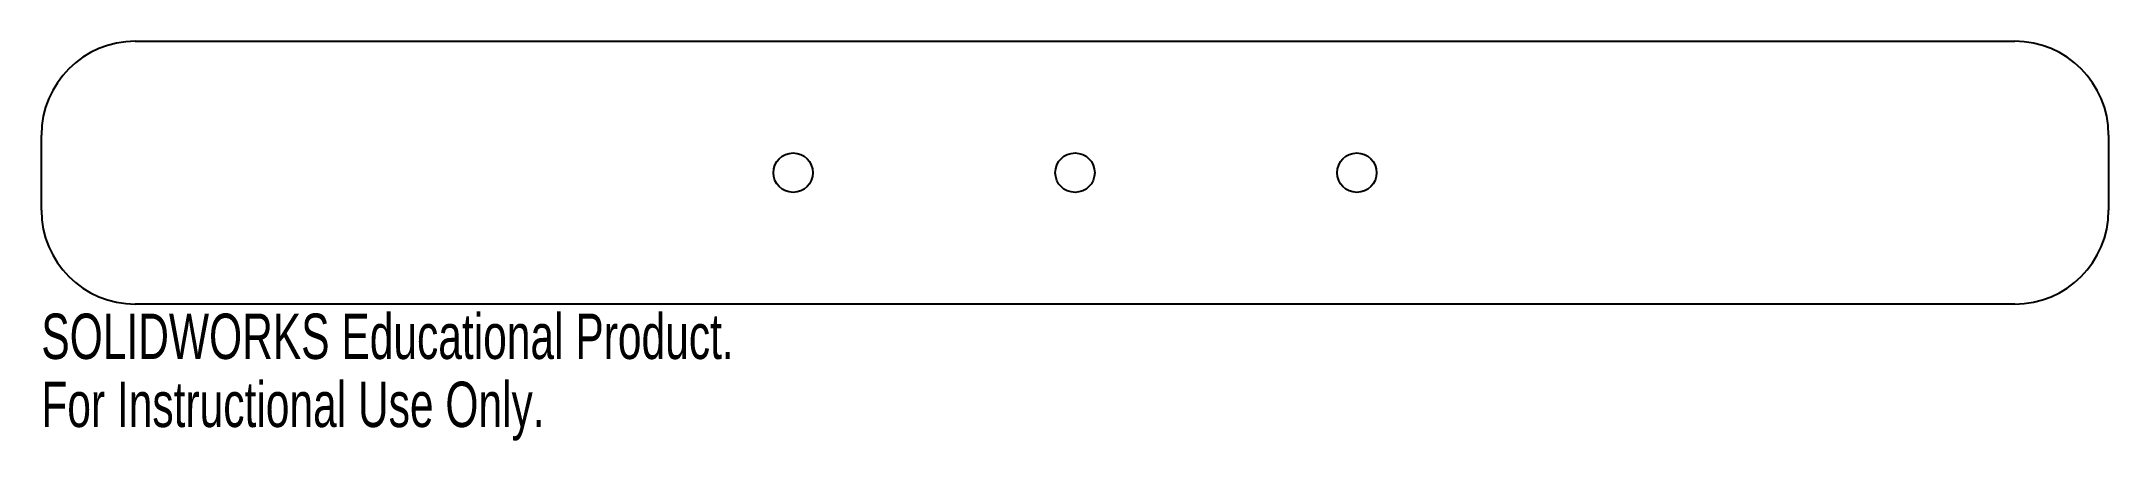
# Model space of a CAD drawing. Header units: millimetres. Extents: x -110 to 110, y -29 to 14.
import ezdxf

# ---------------------------------------------------------------- set-up
doc = ezdxf.new("R2010")
doc.units = ezdxf.units.MM
doc.styles.add('SLDTEXTSTYLE0', font='TXT', dxfattribs={"width": 0.7})

msp = doc.modelspace()

# ---------------------------------------------------------------- linework, layer by layer
at = {"color": 7, "linetype": 'Continuous', "lineweight": 25}
for p, q in [((-100, 14), (100, 14)), ((-110, -4), (-110, 4)), ((110, 4), (110, -4)), ((100, -14), (-100, -14))]:
    msp.add_line(p, q, dxfattribs=at)
for centre in [(-30, 0), (0, 0), (30, 0)]:
    msp.add_circle(centre, 2.1, dxfattribs=at)
for centre, start, end in [((-100, 4), 90, 180), ((100, 4), 0, 90), ((-100, -4), 180, 270), ((100, -4), 270, 0)]:
    msp.add_arc(centre, 10, start, end, dxfattribs=at)

# ---------------------------------------------------------------- texts
at = {"color": 7, "linetype": 'Continuous', "char_height": 4.8336, "attachment_point": 1, "style": 'SLDTEXTSTYLE0'}
for s, insert in [('SOLIDWORKS Educational Product.', (-110, -15.02)), ('For Instructional Use Only.', (-110, -22.27))]:
    msp.add_mtext(s, dxfattribs=dict(at, insert=insert))

doc.saveas('drawing.dxf')
